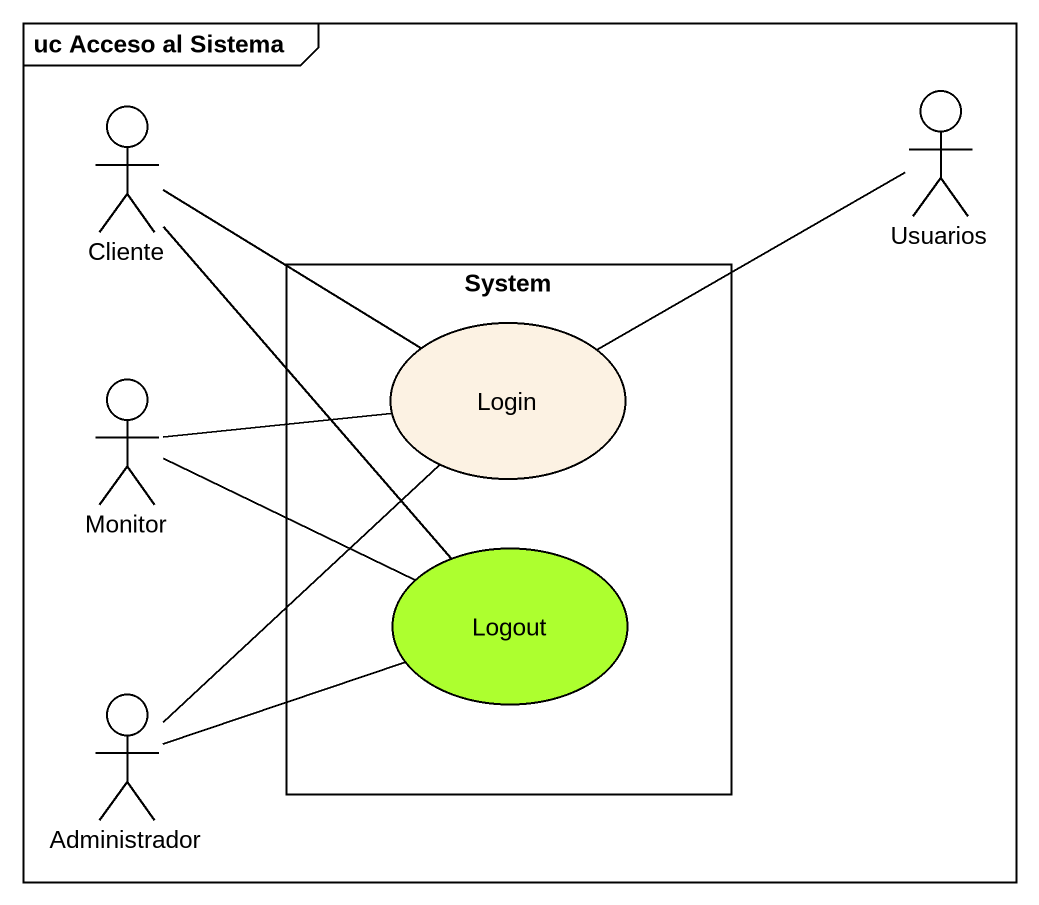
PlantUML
@startuml
mainframe uc Acceso al Sistema
actor Cliente
actor Usuarios
rectangle System {
  usecase Login
  usecase Logout #ADFF2F
}
actor Monitor
actor Administrador
Cliente -right- Login
Cliente -- Logout
Usuarios -left- Login
Monitor -right- Login
Monitor -right- Logout
Administrador -up- Login
Administrador -right- Logout
@enduml
